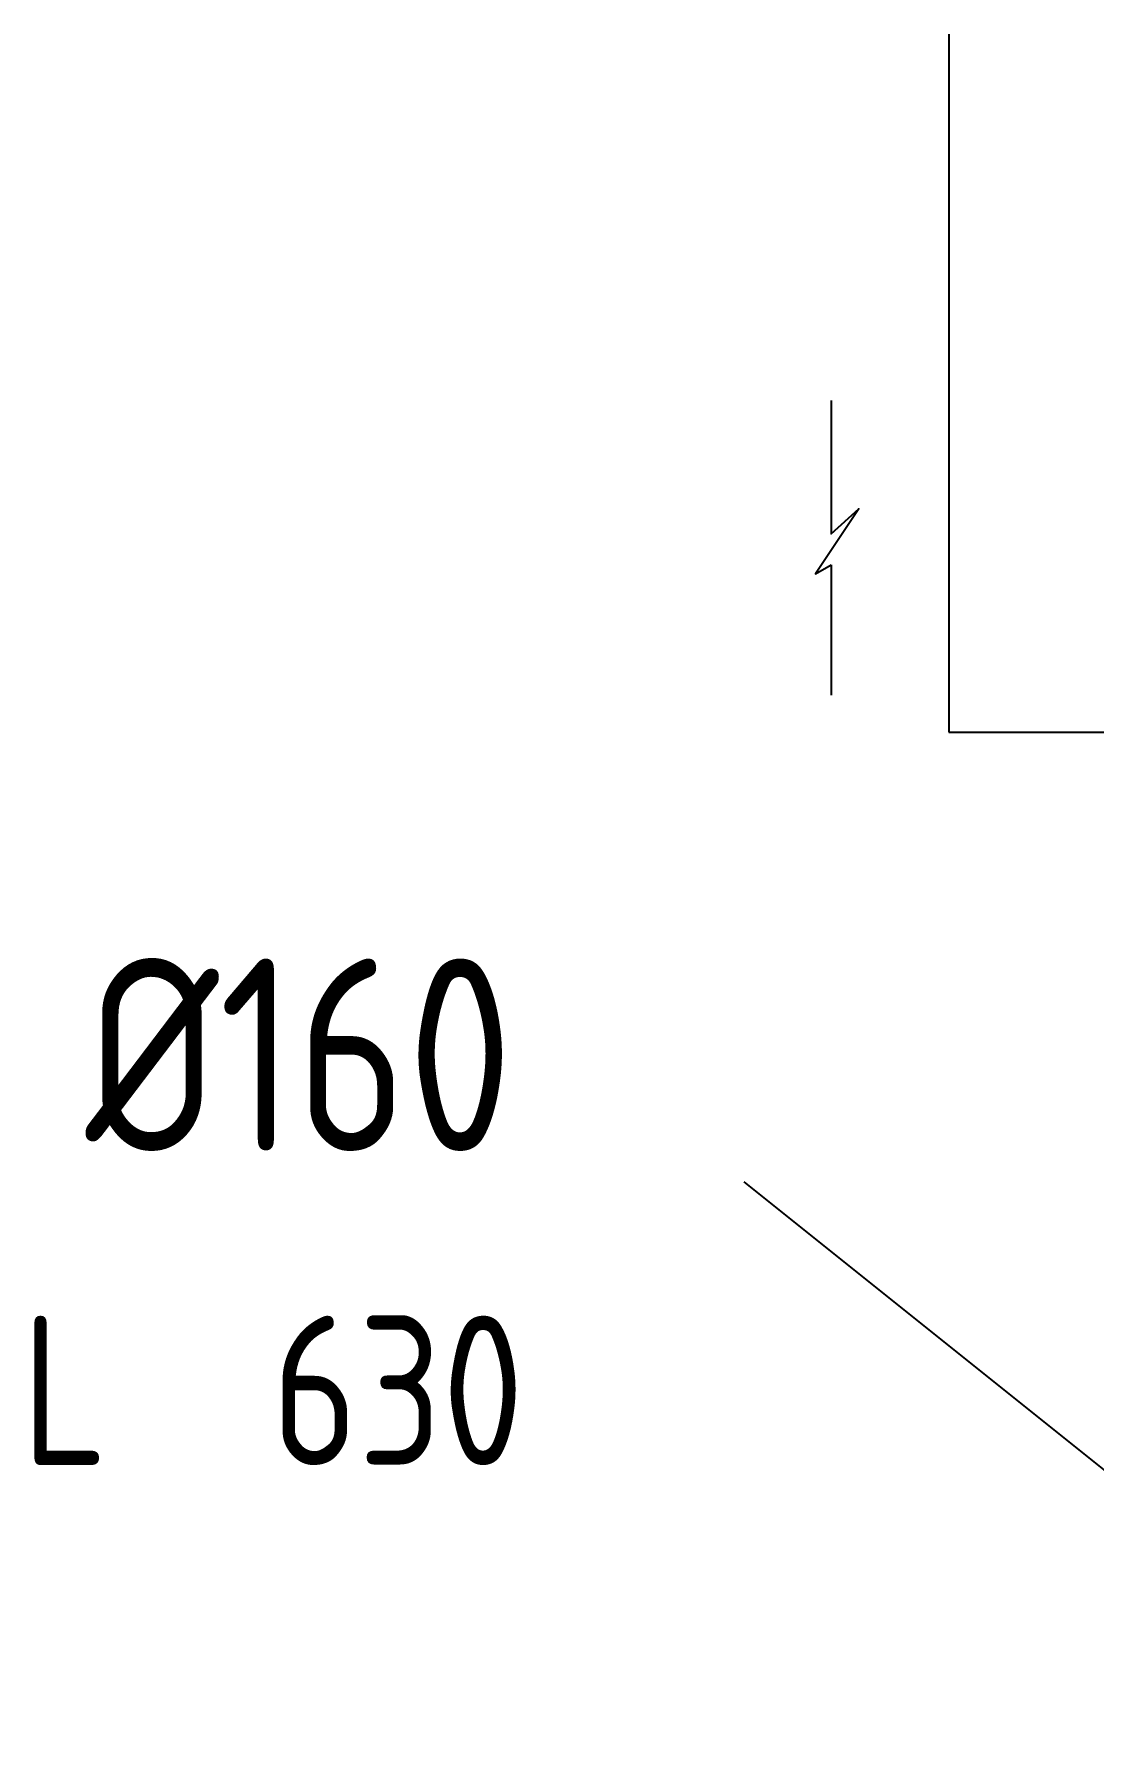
# Model space of a CAD drawing. Header units: metres. Extents: x 20 to 415, y 5 to 292.
# Drawn here: x 263.03 to 270.15, y 182.9 to 194.43 of the extents above; entities that cross this region are included whole.
import ezdxf

# ---------------------------------------------------------------- set-up
doc = ezdxf.new("R2010")
doc.units = ezdxf.units.M
doc.layers.add('ОБОЗНАЧЕНИЯ', color=7, linetype='Continuous')
doc.styles.add('GOST', font='isocpeur.ttf')

msp = doc.modelspace()

# ---------------------------------------------------------------- linework, layer by layer
at = {"layer": 'ОБОЗНАЧЕНИЯ'}
for points in [[(269.175, 194.435), (269.175, 189.748)], [(268.384, 191.977), (268.384, 191.081), (268.571, 191.248), (268.28, 190.811), (268.384, 190.873)], [(268.384, 190.873), (268.384, 189.998)], [(269.175, 189.748), (274.591, 189.748)], [(272.591, 182.896), (267.801, 186.728)]]:
    msp.add_lwpolyline(points, dxfattribs=at)

# ---------------------------------------------------------------- texts
at = {"layer": 'ОБОЗНАЧЕНИЯ', "style": 'GOST', "width": 0.8}
for s, height, p in [('%%c160', 1.2921, (263.378, 186.936)), ('L', 1.003, (262.948, 184.827)), ('630', 1.003, (264.627, 184.827))]:
    msp.add_text(s, height=height, dxfattribs=at).set_placement(p)

doc.saveas('drawing.dxf')
